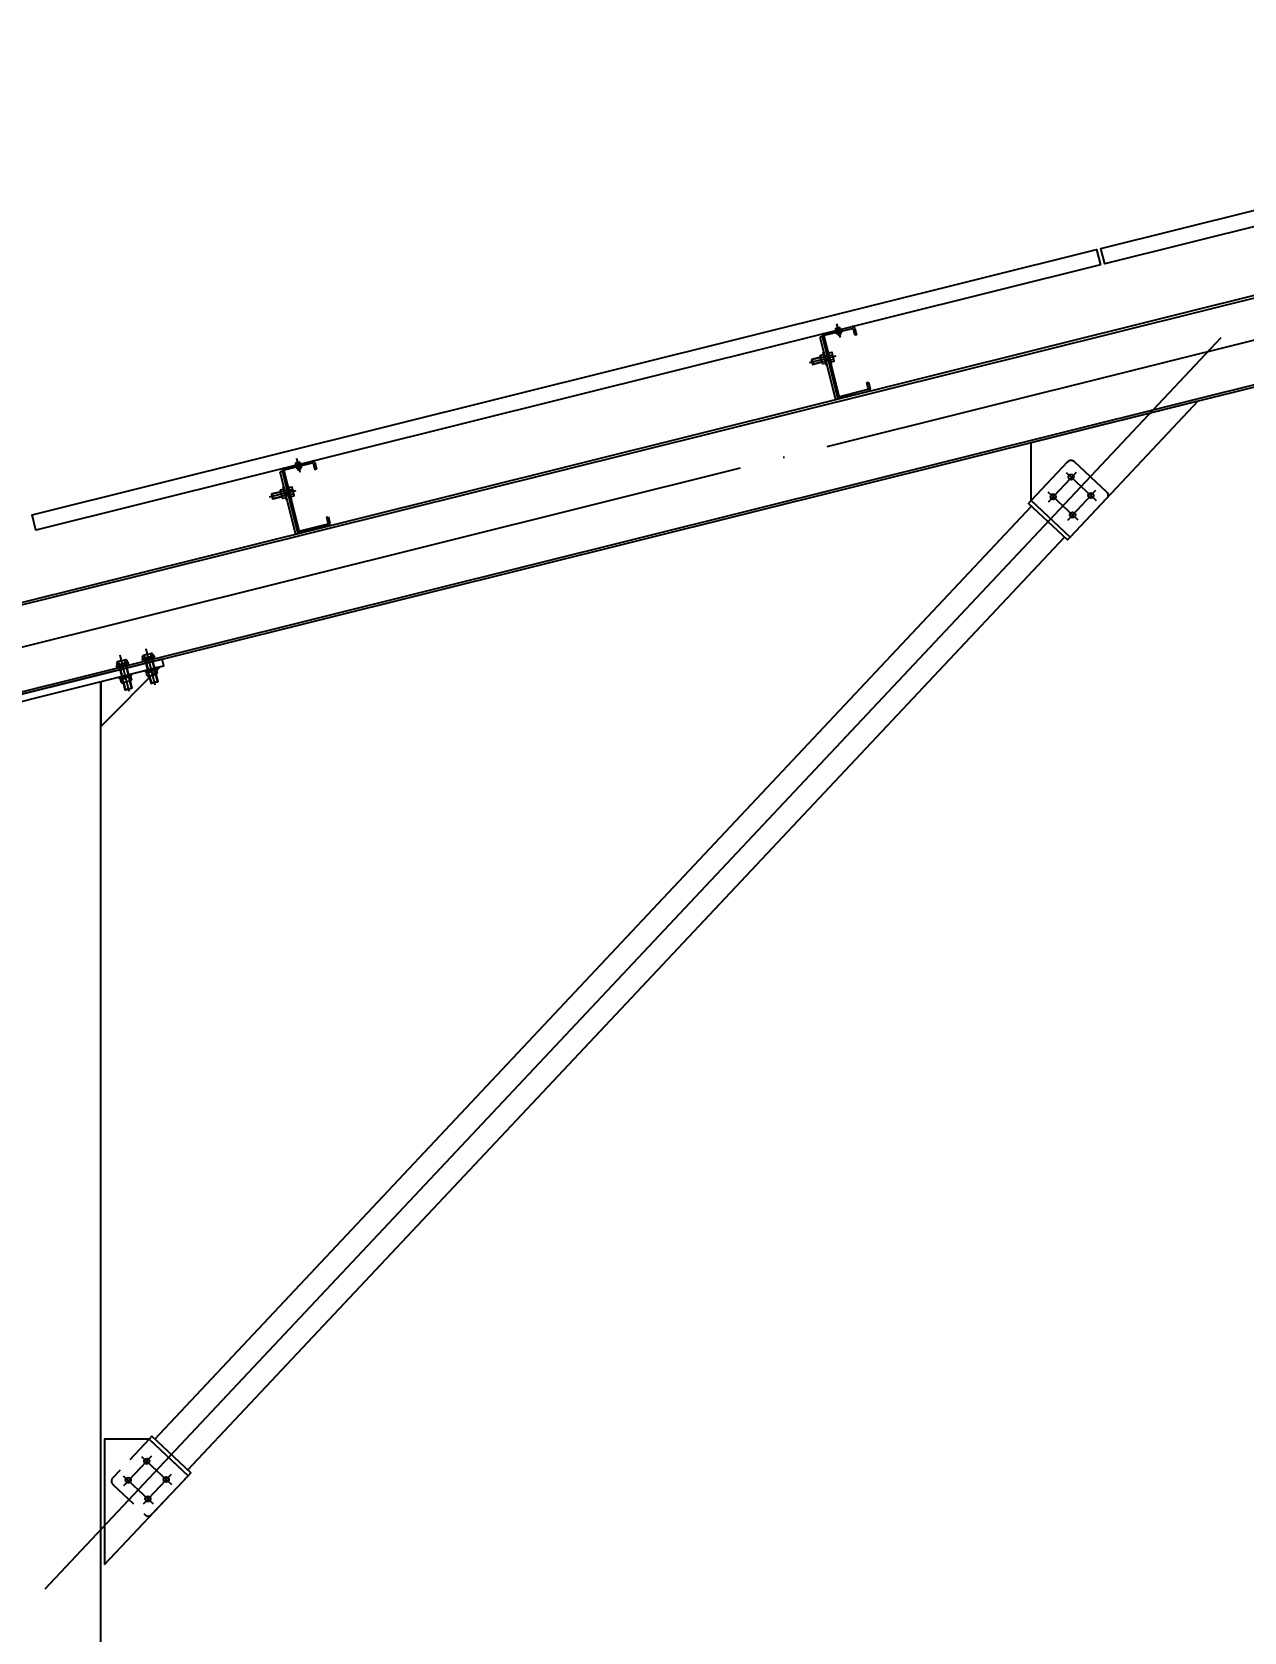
# Model space of a CAD drawing. Header units: millimetres. Extents: x 10297564 to 11610295, y -9287743 to -8409454.
# Drawn here: x 10882629 to 10885351, y -9268151 to -9264556 of the extents above; entities that cross this region are included whole.
import ezdxf

# ---------------------------------------------------------------- set-up
doc = ezdxf.new("R2010")
doc.units = ezdxf.units.MM
doc.header["$LTSCALE"] = 100
for name, pattern in [('CEN', [62, 60, -1, 0, -1]), ('CEN1', [22, 15, -3, 1, -3]), ('HIDDEN2', [4.7625, 3.175, -1.5875])]:
    doc.linetypes.add(name, pattern=pattern)
for name, color, linetype in [('0-TEXT', 7, 'Continuous'), ('BOLT', 210, 'Continuous'), ('CEN', 1, 'CEN1'), ('dim', 7, 'Continuous'), ('H형강', 3, 'Continuous'), ('module', 5, 'Continuous'), ('PLATE', 6, 'Continuous'), ('원형강관', 4, 'Continuous'), ('태양광', 255, 'Continuous')]:
    doc.layers.add(name, color=color, linetype=linetype)
doc.styles.add('돋음', font='Dotum.ttf')
doc.dimstyles.new('NDIM-150', dxfattribs={"dimscale": 75, "dimtxt": 3.5, "dimasz": 1, "dimexe": 2, "dimexo": 1, "dimgap": 1, "dimtad": 1, "dimdec": 0, "dimzin": 0, "dimdsep": 46, "dimtxsty": '돋음', "dimblk": 'dotk', "dimcen": 2, "dimdle": 2, "dimclrd": 4, "dimclre": 4, "dimclrt": 7, "dimadec": 0, "dimazin": 0, "dimtfac": 1, "dimtdec": 0, "dimtix": 1, "dimtmove": 2, "dimatfit": 3, "dimldrblk": 'DIMDOT', "dimfxl": 1, "dimtolj": 1, "dimtzin": 0, "dimlwd": -1, "dimlwe": -1, "dimarcsym": 0})

# ---------------------------------------------------------------- blocks, each defined once
blk = doc.blocks.new('A$C408A3C2D')
at = {"layer": '0-TEXT', "color": 1}
for p, q in [((0.9, 15.4), (0, 8.2)), ((2, 8), (0, 8.2)), ((1.9, 7.4), (0.9, 0)), ((1.9, 7.4), (3.9, 7.2)), ((2.9, 15.4), (2, 8)), ((2.9, 0), (3.9, 7.2))]:
    blk.add_line(p, q, dxfattribs=at)
for points in [[(2.9, 7.3), (2.9, 15.4), (0.9, 15.4)], [(0.9, 8.1), (0.9, 0), (2.9, 0)]]:
    blk.add_lwpolyline(points, dxfattribs=at)
blk = doc.blocks.new('M16-70L-1')
at = {"layer": 'BOLT', "color": 8}
for p, q in [((-50731.9, 395004), (-50729.8, 394998)), ((-50712, 395012.1), (-50730.1, 395005.5)), ((-50707.4, 395006.2), (-50729.8, 394998)), ((-50727.9, 395006.3), (-50725.5, 394999.6)), ((-50725.4, 394997.4), (-50716.8, 394973.9)), ((-50724.4, 394997.7), (-50715.8, 394974.2)), ((-50714.2, 395011.3), (-50711.8, 395004.6)), ((-50711.4, 395002.5), (-50702.8, 394979)), ((-50710.4, 395002.8), (-50701.8, 394979.3)), ((-50709.6, 395012.1), (-50707.4, 395006.2)), ((-50696.5, 394976.2), (-50718.9, 394968)), ((-50716, 394960), (-50718.9, 394968)), ((-50716.1, 394971.9, 0), (-50716.1, 394971.9, 0)), ((-50715.1, 394972.2, 0), (-50715.1, 394972.2, 0)), ((-50711.3, 394960.8), (-50714.5, 394969.6)), ((-50695.5, 394966.5), (-50713.5, 394960)), ((-50712, 394960.5, 0), (-50706.4, 394945.1)), ((-50711, 394960.9, 0), (-50705, 394944.4)), ((-50702.1, 394977, 0), (-50702.1, 394977, 0)), ((-50701.1, 394977.3, 0), (-50701.1, 394977.3, 0)), ((-50697.6, 394965.8), (-50700.8, 394974.6)), ((-50698, 394965.6, 0), (-50692, 394949.2)), ((-50697, 394966, 0), (-50691.3, 394950.5)), ((-50693.6, 394968.1), (-50696.5, 394976.2)), ((-50691.3, 394950.5), (-50706.4, 394945.1)), ((-50706.4, 394945.1), (-50705, 394944.4)), ((-50692, 394949.2), (-50705, 394944.4)), ((-50691.3, 394950.5), (-50692, 394949.2))]:
    blk.add_line(p, q, dxfattribs=at)
for points in [[(-50731.8, 394997.3), (-50731, 394995.3), (-50704.7, 395004.9), (-50705.5, 395006.9)], [(-50722.5, 394971.8), (-50721.8, 394969.8), (-50695.4, 394979.4), (-50696.2, 394981.4)]]:
    blk.add_lwpolyline(points, close=True, dxfattribs=at)
for centre, radius, start, end in [((-50728.8, 395002.2), 3.57, 71.1418, 150.2499), ((-50709.2, 394976.3), 34.6, 97.717, 122.2531), ((-50710.8, 395008.7), 3.57, 69.7253, 148.8334), ((-50714.7, 394963.3), 3.57, 249.7253, 328.8334), ((-50716.3, 394995.8), 34.6, 277.717, 302.2531), ((-50696.7, 394969.9), 3.57, 251.1418, 330.2499)]:
    blk.add_arc(centre, radius, start, end, dxfattribs=at)
at = {"layer": 'CEN'}
blk.add_line((-50725.7, 395021.7), (-50697, 394942.8, 0), dxfattribs=at)
at = {"layer": 'BOLT', "color": 8, "xscale": 1.333333333333333, "yscale": 1.333333333333333, "zscale": 1.333333333333333, "rotation": 289.9875833299714}
blk.add_blockref('A$C408A3C2D', (-50718.8, 394972.2), dxfattribs=at)
blk = doc.blocks.new('M12-50L-1')
at = {"layer": 'CEN', "color": 1, "extrusion": (3.14065e-05, -8.8997e-05, 1)}
blk.add_line((10603646.8, -9122705.5, 0), (10603588.9, -9122726.6, 0), dxfattribs=at)
at = {"layer": '태양광', "extrusion": (3.14065e-05, -8.8997e-05, 1)}
for p, q in [((10603613.6, -9122712, 0), (10603593.2, -9122719.4, 0)), ((10603593.2, -9122719.4, 0), (10603593.6, -9122718.5, 0)), ((10603593.2, -9122719.4, 0), (10603596.8, -9122729.4, 0)), ((10603613.4, -9122711.3, 0), (10603593.6, -9122718.5, 0)), ((10603593.6, -9122718.5, 0), (10603597.7, -9122729.8, 0)), ((10603617.2, -9122721.9, 0), (10603596.8, -9122729.4, 0)), ((10603596.8, -9122729.4, 0), (10603597.7, -9122729.8, 0)), ((10603617.5, -9122722.6, 0), (10603597.7, -9122729.8, 0)), ((10603630.5, -9122705.1, 0), (10603621.8, -9122708.2, 0)), ((10603626.3, -9122707.4, 0), (10603622.1, -9122708.9, 0)), ((10603629.9, -9122717.3, 0), (10603625.7, -9122718.9, 0)), ((10603634.6, -9122716.4, 0), (10603625.9, -9122719.5, 0)), ((10603626.7, -9122706.5, 0), (10603626.3, -9122707.4, 0)), ((10603626.3, -9122707.4, 0), (10603629.9, -9122717.3, 0)), ((10603629.9, -9122717.3, 0), (10603630.8, -9122717.7, 0))]:
    blk.add_line(p, q, dxfattribs=at)
at = {"layer": '태양광', "extrusion": (3.14065e-05, -8.8997e-05, 1), "elevation": 1132.1}
for points in [[(10603618.8, -9122699.7), (10603629, -9122727.9), (10603628.1, -9122728.3), (10603617.8, -9122700.1)], [(10603627.4, -9122696.6), (10603637.7, -9122724.8), (10603638.6, -9122724.4), (10603628.3, -9122696.2)]]:
    blk.add_lwpolyline(points, close=True, dxfattribs=at)
for points in [[(10603637.7, -9122698.7, 0.414214), (10603637.1, -9122698.4), (10603630.5, -9122700.8, 0.414214), (10603630.2, -9122701.4)], [(10603636.7, -9122719.3, 0.414214), (10603637.4, -9122719.6), (10603643.9, -9122717.2, 0.414214), (10603644.2, -9122716.5), (10603637.7, -9122698.7)], [(10603612.2, -9122708, -0.414214), (10603612.5, -9122707.3), (10603619.1, -9122704.9, -0.414214), (10603619.7, -9122705.2)], [(10603626.2, -9122723.1, -0.414214), (10603625.9, -9122723.7), (10603619.3, -9122726.1, -0.414214), (10603618.7, -9122725.8), (10603612.2, -9122708)], [(10603621.1, -9122709, -0.414214), (10603620.8, -9122709.6), (10603614.2, -9122712, -0.414214), (10603613.5, -9122711.7)], [(10603613.9, -9122712.7, -0.414214), (10603614.2, -9122712)], [(10603624.5, -9122718.4, -0.414214), (10603624.2, -9122719), (10603617.6, -9122721.4, -0.414214), (10603617, -9122721.1)], [(10603617.3, -9122722.1, -0.414214), (10603617.6, -9122721.4)], [(10603620.8, -9122709.6, -0.414214), (10603621.4, -9122709.9)], [(10603624.2, -9122719, -0.414214), (10603624.8, -9122719.3)], [(10603631.6, -9122705.2, 0.414214), (10603632.2, -9122705.5), (10603638.8, -9122703.1, 0.414214), (10603639.1, -9122702.4)], [(10603632.2, -9122705.5, 0.414214), (10603631.9, -9122706.1)], [(10603635, -9122714.6, 0.414214), (10603635.6, -9122714.9), (10603642.2, -9122712.5, 0.414214), (10603642.5, -9122711.8)], [(10603635.6, -9122714.9, 0.414214), (10603635.3, -9122715.5)], [(10603639.4, -9122703.4, 0.414214), (10603638.8, -9122703.1)], [(10603642.9, -9122712.8, 0.414214), (10603642.2, -9122712.5)]]:
    blk.add_lwpolyline(points, format="xyb", dxfattribs=at)
blk = doc.blocks.new('C-150X50X20X3.2T')
at = {"layer": '태양광', "color": 6, "extrusion": (3.24347e-05, -8.86228e-05, 1)}
for p, q in [((11610697.1, -9049722.2, -12.4), (11610758.1, -9049700, 0)), ((11610698.5, -9049725.9, -12.4), (11610759.6, -9049703.7, -12.4)), ((11610760.8, -9049704.3, 0), (11610766, -9049718.4, 0)), ((11610764.6, -9049702.9, 0), (11610769.7, -9049717, 0)), ((11610769.7, -9049717, 0), (11610766, -9049718.4, 0)), ((11610742, -9049860.1, -12.4), (11610694.1, -9049728.6, 0)), ((11610745.8, -9049858.8, -12.4), (11610697.9, -9049727.2, 0)), ((11610808.1, -9049837.1, -24.9), (11610747, -9049859.4, -24.9)), ((11610809.5, -9049840.9, -24.9), (11610748.4, -9049863.1, -24.9))]:
    blk.add_line(p, q, dxfattribs=at)
at = {"layer": '태양광', "color": 6}
for p, q in [((11610803.6, -9049821.8, -12.4), (11610807.3, -9049820.4, -12.4)), ((11610803.6, -9049821.8, -12.4), (11610808.7, -9049835.9, -12.4)), ((11610807.3, -9049820.4, -12.4), (11610812.5, -9049834.5, -12.4))]:
    blk.add_line(p, q, dxfattribs=at)
at = {"layer": '태양광', "color": 6, "extrusion": (3.24347e-05, -8.86228e-05, 1)}
for centre, radius, start, end in [((11610759.9, -9049704.6, 1166.2), 5, 20, 110), ((11610759.9, -9049704.6, 1166.2), 1, 20, 110), ((11610698.8, -9049726.8, 1166.2), 5, 110, 200), ((11610698.8, -9049726.8, 1166.2), 1, 110, 200), ((11610746.7, -9049858.4, 1153.7), 5, 200, 290), ((11610746.7, -9049858.4, 1153.7), 1, 200, 290), ((11610807.8, -9049836.1, 1153.7), 1, 290, 20), ((11610807.8, -9049836.1, 1153.7), 5, 290, 20)]:
    blk.add_arc(centre, radius, start, end, dxfattribs=at)
blk = doc.blocks.new('dotk')
blk.add_line((-3, 0), (3, 0))
at = {"const_width": 0.75}
blk.add_lwpolyline([(-0.375, 0, 1), (0.375, 0, 1)], format="xyb", close=True, dxfattribs=at)
blk = doc.blocks.new('*D1111')
at = {"layer": 'defpoints', "color": 0, "linetype": 'ByBlock', "ltscale": 1.8, "transparency": 16777216}
for p in [(10887420.7, -9264446.3), (10885029.9, -9265042.4), (10889607.5, -9267464.5), (10877828.3, -9269199), (10887420.7, -9269199)]:
    blk.add_point(p, dxfattribs=at)
at = {"layer": 'dim', "color": 4, "ltscale": 1.8, "transparency": 16777216}
for p, q in [((10887493.5, -9264428.2), (10889190.4, -9264005.1)), ((10887495.7, -9269199), (10889828.2, -9269199))]:
    blk.add_line(p, q, dxfattribs=at)
blk.add_arc((10868358.6, -9269199), 21319.6, 0.2017, 13.79844, dxfattribs=at)
at = {"layer": 'dim', "color": 4, "linetype": 'ByBlock', "ltscale": 1.8, "transparency": 16777216, "xscale": 75, "yscale": 75, "zscale": 75}
for p, rotation in [((10889044.9, -9264041.3), 103.8992199290376), ((10889678.2, -9269199), 270.1009154271204)]:
    blk.add_blockref('dotk', p, dxfattribs=dict(at, rotation=rotation))
at = {"layer": 'dim', "color": 7, "linetype": 'ByBlock', "ltscale": 1.8, "transparency": 16777216, "insert": (10889724, -9266575.7), "char_height": 262.5, "attachment_point": 5, "rotation": 277.0001, "style": '돋음'}
blk.add_mtext('\\A1;14°', dxfattribs=at)
blk = doc.blocks.new('DIMDOT')
blk.add_line((-1.5, 0), (1.5, 0))
blk.add_circle((0, 0), 0.75)

msp = doc.modelspace()

# ---------------------------------------------------------------- linework, layer by layer
at = {"layer": 'CEN', "linetype": 'CEN'}
for p, q in [((10878398.7, -9266986.9, 19.5), (10886997.1, -9264843.1, 19.5)), ((10882658.6, -9268054), (10885299.9, -9265242))]:
    msp.add_line(p, q, dxfattribs=at)
at = {"layer": 'CEN', "color": 1}
for p, q in [((10884436.1, -9265211.2, 0), (10884443.9, -9265242.4, 0)), ((10884436.1, -9265211.2, 0), (10884443.9, -9265242.4, 0)), ((10883223.2, -9265513.6, 0), (10883231, -9265544.8, 0))]:
    msp.add_line(p, q, dxfattribs=at)
at = {"layer": 'CEN'}
for p, q in [((10884911.7, -9265611.6, -13.8), (10884974.6, -9265544.5, -13.8)), ((10884952, -9265545.2, -13.8), (10885019.1, -9265608.2, -13.8)), ((10884910.9, -9265588.9, -13.8), (10884978, -9265651.9, -13.8)), ((10884955.4, -9265652.6, -13.8), (10885018.4, -9265585.6, -13.8)), ((10882897.8, -9267755.6), (10882834.8, -9267822.6)), ((10882875.2, -9267756.3), (10882942.2, -9267819.3)), ((10882941.5, -9267796.7), (10882878.5, -9267863.7)), ((10882834.1, -9267800), (10882901.1, -9267863))]:
    msp.add_line(p, q, dxfattribs=at)
at = {"layer": 'H형강'}
for p, q in [((10878375.1, -9266892.3, 19.5), (10886973.5, -9264748.5, 19.5)), ((10878376.5, -9266897.6, 19.5), (10886974.8, -9264753.8, 19.5)), ((10878422.2, -9267081, 19.5), (10887020.6, -9264937.2, 19.5)), ((10878423.5, -9267086.3, 19.5), (10887021.9, -9264942.5, 19.5))]:
    msp.add_line(p, q, dxfattribs=at)
at = {"layer": 'module', "color": 170}
for points in [[(10887429.2, -9264480.3), (10885038.3, -9265076.4), (10885029.9, -9265042.4), (10887420.7, -9264446.3)], [(10885028.6, -9265078.8), (10882637.8, -9265674.9), (10882629.4, -9265640.9), (10885020.2, -9265044.8)]]:
    msp.add_lwpolyline(points, close=True, dxfattribs=at)
at = {"layer": 'PLATE', "elevation": -13.8}
for points in [[(10884960.8, -9265690.7), (10884873.4, -9265608.5), (10884873.4, -9265478.1), (10885248.3, -9265384.6), (10884960.8, -9265690.7)], [(10884960.8, -9265690.7), (10884954.7, -9265697.2), (10884867.2, -9265615.1), (10884873.4, -9265608.5), (10884960.8, -9265690.7)]]:
    msp.add_lwpolyline(points, dxfattribs=at)
msp.add_lwpolyline([(10884873.4, -9265608.5), (10884955.5, -9265521, -0.414214), (10884969.6, -9265520.6), (10885042.5, -9265589.1, -0.414214), (10885043, -9265603.2), (10884960.8, -9265690.7)], format="xyb", close=True, dxfattribs=at)
msp.add_lwpolyline([(10882319.6, -9266114.8), (10882323.5, -9266130.3), (10882925.6, -9265980.2), (10882921.7, -9265964.7)], close=True, dxfattribs=at)
at = {"layer": 'PLATE'}
for points in [[(10882783.8, -9266015.6), (10882783.8, -9266115.9), (10882917, -9265982.3), (10882783.8, -9266015.6)], [(10882792.3, -9267999.3), (10882979.8, -9267799.7), (10882892.3, -9267717.5), (10882792.3, -9267717.5), (10882792.3, -9267999.3)], [(10882979.8, -9267799.7), (10882986, -9267793.1), (10882898.5, -9267711), (10882892.3, -9267717.5), (10882979.8, -9267799.7)]]:
    msp.add_lwpolyline(points, dxfattribs=at)
at = {"layer": 'PLATE', "linetype": 'HIDDEN2', "ltscale": 0.2}
msp.add_lwpolyline([(10882892.3, -9267717.5), (10882810.2, -9267805, 0.414214), (10882810.6, -9267819.1), (10882883.5, -9267887.6, 0.414214), (10882897.7, -9267887.2), (10882979.8, -9267799.7)], format="xyb", close=True, dxfattribs=at)
at = {"layer": 'PLATE'}
for centre in [(10884962.6, -9265555.9, -13.8), (10884922.6, -9265599.9, -13.8), (10885007.4, -9265597.2, -13.8), (10884966.3, -9265641, -13.8), (10882886.8, -9267767.2), (10882845.4, -9267809.9), (10882930.6, -9267808.3), (10882889.5, -9267852)]:
    msp.add_circle(centre, 6, dxfattribs=at)
at = {"layer": '원형강관'}
for p, q in [((10882905.2, -9267717.3), (10884873.9, -9265621.4)), ((10882979.3, -9267786.8), (10884948, -9265690.9)), ((10882783.8, -9269498.8), (10882783.8, -9266015.6))]:
    msp.add_line(p, q, dxfattribs=at)
at = {"layer": '태양광'}
for p, q in [((10884436.8, -9265226.3, 0), (10884437.5, -9265229.5, 0)), ((10884437.2, -9265228.3, 0), (10884437.7, -9265228.5, 0)), ((10884437.7, -9265228.5, 0), (10884442.8, -9265227.3, 0)), ((10884437.7, -9265228.5, 0), (10884437.9, -9265229.4, 0)), ((10884438.6, -9265233.8, 0), (10884439.4, -9265236.8, 0)), ((10884439, -9265233.7, 0), (10884439.8, -9265237, 0)), ((10884439.4, -9265236.8, 0), (10884445.2, -9265235.3, 0)), ((10884439.8, -9265237, 0), (10884439.4, -9265236.8, 0)), ((10884439.8, -9265237, 0), (10884444.9, -9265235.8, 0)), ((10884442.6, -9265224.9, 0), (10884443.4, -9265228, 0)), ((10884442.8, -9265227.3, 0), (10884443.1, -9265226.8, 0)), ((10884442.8, -9265227.3, 0), (10884443, -9265228.1, 0)), ((10884444.1, -9265232.4, 0), (10884444.9, -9265235.8, 0)), ((10884444.5, -9265232.4, 0), (10884445.2, -9265235.3, 0)), ((10884444.9, -9265235.8, 0), (10884445.2, -9265235.3, 0)), ((10883223.9, -9265528.7, 0), (10883224.7, -9265531.9, 0)), ((10883224.4, -9265530.7, 0), (10883224.8, -9265530.9, 0)), ((10883224.8, -9265530.9, 0), (10883229.9, -9265529.7, 0)), ((10883224.8, -9265530.9, 0), (10883225, -9265531.8, 0)), ((10883229.7, -9265527.3, 0), (10883230.5, -9265530.4, 0)), ((10883229.9, -9265529.7, 0), (10883230.2, -9265529.2, 0)), ((10883229.9, -9265529.7, 0), (10883230.2, -9265530.5, 0)), ((10883225.8, -9265536.2, 0), (10883226.5, -9265539.2, 0)), ((10883226.1, -9265536.1, 0), (10883226.9, -9265539.4, 0)), ((10883226.5, -9265539.2, 0), (10883232.3, -9265537.7, 0)), ((10883226.9, -9265539.4, 0), (10883226.5, -9265539.2, 0)), ((10883226.9, -9265539.4, 0), (10883232.1, -9265538.2, 0)), ((10883231.2, -9265534.8, 0), (10883232.1, -9265538.2, 0)), ((10883231.6, -9265534.8, 0), (10883232.3, -9265537.7, 0)), ((10883232.1, -9265538.2, 0), (10883232.3, -9265537.7, 0))]:
    msp.add_line(p, q, dxfattribs=at)
at = {"layer": '태양광', "color": 3, "elevation": -4.8}
for points in [[(10884398.8, -9265241.4), (10884433.8, -9265381.7), (10884439.6, -9265380.2), (10884404.6, -9265240), (10884398.8, -9265241.4)], [(10883185.9, -9265543.8), (10883220.9, -9265684.1), (10883226.7, -9265682.6), (10883191.7, -9265542.4), (10883185.9, -9265543.8)]]:
    msp.add_lwpolyline(points, dxfattribs=at)
at = {"layer": '태양광', "elevation": 0}
for points in [[(10884432.4, -9265227.4), (10884447, -9265223.8), (10884446.8, -9265223.3), (10884432.3, -9265227), (10884432.4, -9265227.4)], [(10884433.2, -9265230.5), (10884447.7, -9265226.9), (10884447.8, -9265227.4), (10884433.3, -9265231), (10884433.2, -9265230.5)], [(10884443.2, -9265220.1), (10884434, -9265222.4), (10884434, -9265222.4), (10884433.9, -9265222.4), (10884433.9, -9265222.4), (10884433.9, -9265222.5), (10884433.9, -9265222.5), (10884433.8, -9265222.5), (10884433.8, -9265222.5), (10884433.8, -9265222.6), (10884433.8, -9265222.6), (10884433.8, -9265222.6), (10884433.8, -9265222.6), (10884433.8, -9265222.7), (10884433.8, -9265222.7), (10884434.6, -9265226.1), (10884434.7, -9265226.1), (10884434.7, -9265226.2), (10884434.7, -9265226.2), (10884434.7, -9265226.2), (10884434.7, -9265226.2), (10884434.8, -9265226.3), (10884434.8, -9265226.3), (10884434.8, -9265226.3), (10884434.8, -9265226.3), (10884434.9, -9265226.3), (10884434.9, -9265226.3), (10884434.9, -9265226.3)], [(10884446.1, -9265231.9), (10884436.9, -9265234.2), (10884436.9, -9265234.2), (10884436.9, -9265234.2), (10884436.8, -9265234.2), (10884436.8, -9265234.2), (10884436.8, -9265234.2), (10884436.8, -9265234.2), (10884436.7, -9265234.2), (10884436.7, -9265234.2), (10884436.7, -9265234.2), (10884436.7, -9265234.1), (10884436.6, -9265234.1), (10884436.6, -9265234.1), (10884436.6, -9265234.1), (10884435.8, -9265230.7), (10884435.8, -9265230.6), (10884435.8, -9265230.6), (10884435.8, -9265230.6), (10884435.8, -9265230.5), (10884435.8, -9265230.5), (10884435.8, -9265230.5), (10884435.8, -9265230.4), (10884435.8, -9265230.4), (10884435.9, -9265230.4), (10884435.9, -9265230.4), (10884435.9, -9265230.4), (10884436, -9265230.4)], [(10884436.9, -9265225.8), (10884436.9, -9265225.8), (10884436.9, -9265225.8), (10884437, -9265225.8), (10884437, -9265225.7), (10884437, -9265225.7), (10884437, -9265225.7), (10884437, -9265225.7), (10884437.1, -9265225.6), (10884437.1, -9265225.6), (10884437.1, -9265225.6), (10884437.1, -9265225.6), (10884437.1, -9265225.5), (10884437.1, -9265225.5), (10884436.2, -9265222.1), (10884436.2, -9265222.1), (10884436.2, -9265222), (10884436.2, -9265222), (10884436.2, -9265222), (10884436.1, -9265222), (10884436.1, -9265222), (10884436.1, -9265221.9), (10884436.1, -9265221.9), (10884436, -9265221.9), (10884436, -9265221.9), (10884436, -9265221.9), (10884435.9, -9265221.9), (10884435.9, -9265221.9)], [(10884436.4, -9265221.8), (10884436.4, -9265221.8), (10884436.3, -9265221.8), (10884436.3, -9265221.8), (10884436.3, -9265221.9), (10884436.3, -9265221.9), (10884436.3, -9265221.9), (10884436.2, -9265221.9), (10884436.2, -9265222), (10884436.2, -9265222), (10884436.2, -9265222), (10884436.2, -9265222), (10884436.2, -9265222.1), (10884436.2, -9265222.1)], [(10884437.1, -9265225.5), (10884437.1, -9265225.5), (10884437.1, -9265225.6), (10884437.1, -9265225.6), (10884437.1, -9265225.6), (10884437.1, -9265225.6), (10884437.2, -9265225.6), (10884437.2, -9265225.7), (10884437.2, -9265225.7), (10884437.3, -9265225.7), (10884437.3, -9265225.7), (10884437.3, -9265225.7), (10884437.3, -9265225.7), (10884437.4, -9265225.7)], [(10884437.9, -9265229.9), (10884437.9, -9265229.9), (10884438, -9265229.9), (10884438, -9265229.9), (10884438, -9265229.9), (10884438.1, -9265229.9), (10884438.1, -9265229.9), (10884438.1, -9265229.9), (10884438.1, -9265229.9), (10884438.2, -9265230), (10884438.2, -9265230), (10884438.2, -9265230), (10884438.2, -9265230), (10884438.2, -9265230.1), (10884439.1, -9265233.5), (10884439.1, -9265233.5), (10884439.1, -9265233.5), (10884439.1, -9265233.5), (10884439.1, -9265233.6), (10884439, -9265233.6), (10884439, -9265233.6), (10884439, -9265233.7), (10884439, -9265233.7), (10884439, -9265233.7), (10884439, -9265233.7), (10884438.9, -9265233.7), (10884438.9, -9265233.7), (10884438.9, -9265233.8)], [(10884438.2, -9265230.1), (10884438.2, -9265230), (10884438.2, -9265230), (10884438.2, -9265230), (10884438.2, -9265229.9), (10884438.2, -9265229.9), (10884438.2, -9265229.9), (10884438.2, -9265229.9), (10884438.3, -9265229.8), (10884438.3, -9265229.8), (10884438.3, -9265229.8), (10884438.3, -9265229.8), (10884438.4, -9265229.8), (10884438.4, -9265229.8)], [(10884439.4, -9265233.6), (10884439.3, -9265233.6), (10884439.3, -9265233.6), (10884439.3, -9265233.6), (10884439.2, -9265233.6), (10884439.2, -9265233.6), (10884439.2, -9265233.6), (10884439.2, -9265233.6), (10884439.1, -9265233.6), (10884439.1, -9265233.6), (10884439.1, -9265233.5), (10884439.1, -9265233.5), (10884439.1, -9265233.5), (10884439.1, -9265233.5)], [(10884441.7, -9265224.6), (10884441.8, -9265224.6), (10884441.8, -9265224.6), (10884441.8, -9265224.6), (10884441.8, -9265224.5), (10884441.9, -9265224.5), (10884441.9, -9265224.5), (10884441.9, -9265224.5), (10884441.9, -9265224.4), (10884441.9, -9265224.4), (10884441.9, -9265224.4), (10884441.9, -9265224.3), (10884441.9, -9265224.3), (10884441.9, -9265224.3), (10884441.1, -9265220.9), (10884441.1, -9265220.9), (10884441.1, -9265220.8), (10884441, -9265220.8), (10884441, -9265220.8), (10884441, -9265220.8), (10884441, -9265220.7), (10884440.9, -9265220.7), (10884440.9, -9265220.7), (10884440.9, -9265220.7), (10884440.9, -9265220.7), (10884440.8, -9265220.7), (10884440.8, -9265220.7), (10884440.8, -9265220.7)], [(10884441.3, -9265220.6), (10884441.2, -9265220.6), (10884441.2, -9265220.6), (10884441.2, -9265220.6), (10884441.2, -9265220.6), (10884441.1, -9265220.7), (10884441.1, -9265220.7), (10884441.1, -9265220.7), (10884441.1, -9265220.7), (10884441.1, -9265220.8), (10884441.1, -9265220.8), (10884441.1, -9265220.8), (10884441.1, -9265220.9), (10884441.1, -9265220.9)], [(10884441.9, -9265224.3), (10884441.9, -9265224.3), (10884441.9, -9265224.3), (10884442, -9265224.4), (10884442, -9265224.4), (10884442, -9265224.4), (10884442, -9265224.4), (10884442, -9265224.4), (10884442.1, -9265224.5), (10884442.1, -9265224.5), (10884442.1, -9265224.5), (10884442.2, -9265224.5), (10884442.2, -9265224.5), (10884442.2, -9265224.5)], [(10884442.8, -9265228.7), (10884442.8, -9265228.7), (10884442.8, -9265228.7), (10884442.8, -9265228.7), (10884442.9, -9265228.7), (10884442.9, -9265228.7), (10884442.9, -9265228.7), (10884443, -9265228.7), (10884443, -9265228.7), (10884443, -9265228.7), (10884443, -9265228.8), (10884443, -9265228.8), (10884443, -9265228.8), (10884443.1, -9265228.8), (10884443.9, -9265232.2), (10884443.9, -9265232.3), (10884443.9, -9265232.3), (10884443.9, -9265232.3), (10884443.9, -9265232.4), (10884443.9, -9265232.4), (10884443.9, -9265232.4), (10884443.9, -9265232.4), (10884443.8, -9265232.5), (10884443.8, -9265232.5), (10884443.8, -9265232.5), (10884443.8, -9265232.5), (10884443.8, -9265232.5), (10884443.7, -9265232.5)], [(10884443.1, -9265228.8), (10884443.1, -9265228.8), (10884443.1, -9265228.8), (10884443.1, -9265228.8), (10884443.1, -9265228.7), (10884443.1, -9265228.7), (10884443.1, -9265228.7), (10884443.1, -9265228.6), (10884443.1, -9265228.6), (10884443.1, -9265228.6), (10884443.2, -9265228.6), (10884443.2, -9265228.6), (10884443.2, -9265228.6), (10884443.2, -9265228.5)], [(10884444.2, -9265224), (10884444.2, -9265224), (10884444.2, -9265224), (10884444.2, -9265223.9), (10884444.3, -9265223.9), (10884444.3, -9265223.9), (10884444.3, -9265223.9), (10884444.3, -9265223.9), (10884444.3, -9265223.8), (10884444.3, -9265223.8), (10884444.4, -9265223.8), (10884444.4, -9265223.7), (10884444.4, -9265223.7), (10884444.3, -9265223.7), (10884443.5, -9265220.3), (10884443.5, -9265220.3), (10884443.5, -9265220.2), (10884443.5, -9265220.2), (10884443.4, -9265220.2), (10884443.4, -9265220.2), (10884443.4, -9265220.1), (10884443.4, -9265220.1), (10884443.3, -9265220.1), (10884443.3, -9265220.1), (10884443.3, -9265220.1), (10884443.3, -9265220.1), (10884443.2, -9265220.1), (10884443.2, -9265220.1)], [(10884444.2, -9265232.4), (10884444.2, -9265232.4), (10884444.1, -9265232.4), (10884444.1, -9265232.4), (10884444.1, -9265232.4), (10884444.1, -9265232.4), (10884444, -9265232.4), (10884444, -9265232.4), (10884444, -9265232.4), (10884444, -9265232.4), (10884443.9, -9265232.3), (10884443.9, -9265232.3), (10884443.9, -9265232.3), (10884443.9, -9265232.2)], [(10884445.2, -9265228.1), (10884445.2, -9265228.1), (10884445.2, -9265228.1), (10884445.3, -9265228.1), (10884445.3, -9265228.1), (10884445.3, -9265228.1), (10884445.4, -9265228.1), (10884445.4, -9265228.1), (10884445.4, -9265228.1), (10884445.4, -9265228.1), (10884445.4, -9265228.2), (10884445.5, -9265228.2), (10884445.5, -9265228.2), (10884445.5, -9265228.2), (10884446.3, -9265231.6), (10884446.3, -9265231.7), (10884446.3, -9265231.7), (10884446.3, -9265231.7), (10884446.3, -9265231.8), (10884446.3, -9265231.8), (10884446.3, -9265231.8), (10884446.3, -9265231.8), (10884446.3, -9265231.9), (10884446.3, -9265231.9), (10884446.2, -9265231.9), (10884446.2, -9265231.9), (10884446.2, -9265231.9), (10884446.1, -9265231.9)], [(10883219.5, -9265529.8), (10883234.1, -9265526.2), (10883234, -9265525.7), (10883219.4, -9265529.4), (10883219.5, -9265529.8)], [(10883220.3, -9265532.9), (10883234.9, -9265529.3), (10883235, -9265529.8), (10883220.4, -9265533.4), (10883220.3, -9265532.9)], [(10883230.3, -9265522.5), (10883221.1, -9265524.8), (10883221.1, -9265524.8), (10883221.1, -9265524.8), (10883221, -9265524.8), (10883221, -9265524.9), (10883221, -9265524.9), (10883221, -9265524.9), (10883220.9, -9265524.9), (10883220.9, -9265525), (10883220.9, -9265525), (10883220.9, -9265525), (10883220.9, -9265525), (10883220.9, -9265525.1), (10883220.9, -9265525.1), (10883221.8, -9265528.5), (10883221.8, -9265528.5), (10883221.8, -9265528.6), (10883221.8, -9265528.6), (10883221.8, -9265528.6), (10883221.9, -9265528.6), (10883221.9, -9265528.7), (10883221.9, -9265528.7), (10883221.9, -9265528.7), (10883222, -9265528.7), (10883222, -9265528.7), (10883222, -9265528.7), (10883222.1, -9265528.7)], [(10883233.3, -9265534.3), (10883224.1, -9265536.6), (10883224, -9265536.6), (10883224, -9265536.7), (10883224, -9265536.6), (10883223.9, -9265536.6), (10883223.9, -9265536.6), (10883223.9, -9265536.6), (10883223.9, -9265536.6), (10883223.8, -9265536.6), (10883223.8, -9265536.6), (10883223.8, -9265536.5), (10883223.8, -9265536.5), (10883223.8, -9265536.5), (10883223.8, -9265536.5), (10883222.9, -9265533.1), (10883222.9, -9265533), (10883222.9, -9265533), (10883222.9, -9265533), (10883222.9, -9265532.9), (10883222.9, -9265532.9), (10883222.9, -9265532.9), (10883223, -9265532.8), (10883223, -9265532.8), (10883223, -9265532.8), (10883223, -9265532.8), (10883223.1, -9265532.8), (10883223.1, -9265532.8)], [(10883224, -9265528.2), (10883224, -9265528.2), (10883224.1, -9265528.2), (10883224.1, -9265528.2), (10883224.1, -9265528.1), (10883224.1, -9265528.1), (10883224.2, -9265528.1), (10883224.2, -9265528.1), (10883224.2, -9265528), (10883224.2, -9265528), (10883224.2, -9265528), (10883224.2, -9265528), (10883224.2, -9265527.9), (10883224.2, -9265527.9), (10883223.4, -9265524.5), (10883223.3, -9265524.5), (10883223.3, -9265524.4), (10883223.3, -9265524.4), (10883223.3, -9265524.4), (10883223.3, -9265524.4), (10883223.3, -9265524.4), (10883223.2, -9265524.3), (10883223.2, -9265524.3), (10883223.2, -9265524.3), (10883223.1, -9265524.3), (10883223.1, -9265524.3), (10883223.1, -9265524.3), (10883223, -9265524.3)], [(10883223.5, -9265524.2), (10883223.5, -9265524.2), (10883223.5, -9265524.2), (10883223.5, -9265524.2), (10883223.4, -9265524.3), (10883223.4, -9265524.3), (10883223.4, -9265524.3), (10883223.4, -9265524.3), (10883223.4, -9265524.4), (10883223.4, -9265524.4), (10883223.3, -9265524.4), (10883223.3, -9265524.4), (10883223.3, -9265524.5), (10883223.4, -9265524.5)], [(10883224.2, -9265527.9), (10883224.2, -9265527.9), (10883224.2, -9265528), (10883224.2, -9265528), (10883224.3, -9265528), (10883224.3, -9265528), (10883224.3, -9265528), (10883224.3, -9265528.1), (10883224.4, -9265528.1), (10883224.4, -9265528.1), (10883224.4, -9265528.1), (10883224.4, -9265528.1), (10883224.5, -9265528.1), (10883224.5, -9265528.1)], [(10883225, -9265532.3), (10883225.1, -9265532.3), (10883225.1, -9265532.3), (10883225.1, -9265532.3), (10883225.2, -9265532.3), (10883225.2, -9265532.3), (10883225.2, -9265532.3), (10883225.2, -9265532.3), (10883225.3, -9265532.3), (10883225.3, -9265532.4), (10883225.3, -9265532.4), (10883225.3, -9265532.4), (10883225.3, -9265532.4), (10883225.3, -9265532.5), (10883226.2, -9265535.9), (10883226.2, -9265535.9), (10883226.2, -9265535.9), (10883226.2, -9265535.9), (10883226.2, -9265536), (10883226.2, -9265536), (10883226.2, -9265536), (10883226.1, -9265536.1), (10883226.1, -9265536.1), (10883226.1, -9265536.1), (10883226.1, -9265536.1), (10883226.1, -9265536.1), (10883226, -9265536.2), (10883226, -9265536.2)], [(10883225.3, -9265532.5), (10883225.3, -9265532.4), (10883225.3, -9265532.4), (10883225.3, -9265532.4), (10883225.3, -9265532.3), (10883225.3, -9265532.3), (10883225.4, -9265532.3), (10883225.4, -9265532.3), (10883225.4, -9265532.2), (10883225.4, -9265532.2), (10883225.4, -9265532.2), (10883225.5, -9265532.2), (10883225.5, -9265532.2), (10883225.5, -9265532.2)], [(10883228.9, -9265527), (10883228.9, -9265527), (10883228.9, -9265527), (10883229, -9265527), (10883229, -9265526.9), (10883229, -9265526.9), (10883229, -9265526.9), (10883229, -9265526.9), (10883229, -9265526.8), (10883229.1, -9265526.8), (10883229.1, -9265526.8), (10883229.1, -9265526.8), (10883229.1, -9265526.7), (10883229.1, -9265526.7), (10883228.2, -9265523.3), (10883228.2, -9265523.3), (10883228.2, -9265523.2), (10883228.2, -9265523.2), (10883228.1, -9265523.2), (10883228.1, -9265523.2), (10883228.1, -9265523.1), (10883228.1, -9265523.1), (10883228, -9265523.1), (10883228, -9265523.1), (10883228, -9265523.1), (10883228, -9265523.1), (10883227.9, -9265523.1), (10883227.9, -9265523.1)], [(10883228.4, -9265523), (10883228.4, -9265523), (10883228.3, -9265523), (10883228.3, -9265523), (10883228.3, -9265523), (10883228.3, -9265523.1), (10883228.2, -9265523.1), (10883228.2, -9265523.1), (10883228.2, -9265523.1), (10883228.2, -9265523.2), (10883228.2, -9265523.2), (10883228.2, -9265523.2), (10883228.2, -9265523.3), (10883228.2, -9265523.3)], [(10883229.1, -9265526.7), (10883229.1, -9265526.7), (10883229.1, -9265526.7), (10883229.1, -9265526.8), (10883229.1, -9265526.8), (10883229.1, -9265526.8), (10883229.2, -9265526.8), (10883229.2, -9265526.9), (10883229.2, -9265526.9), (10883229.2, -9265526.9), (10883229.3, -9265526.9), (10883229.3, -9265526.9), (10883229.3, -9265526.9), (10883229.4, -9265526.9)], [(10883229.9, -9265531.1), (10883229.9, -9265531.1), (10883229.9, -9265531.1), (10883230, -9265531.1), (10883230, -9265531.1), (10883230, -9265531.1), (10883230.1, -9265531.1), (10883230.1, -9265531.1), (10883230.1, -9265531.1), (10883230.1, -9265531.1), (10883230.2, -9265531.2), (10883230.2, -9265531.2), (10883230.2, -9265531.2), (10883230.2, -9265531.3), (10883231, -9265534.6), (10883231, -9265534.7), (10883231, -9265534.7), (10883231, -9265534.7), (10883231, -9265534.8), (10883231, -9265534.8), (10883231, -9265534.8), (10883231, -9265534.8), (10883231, -9265534.9), (10883231, -9265534.9), (10883230.9, -9265534.9), (10883230.9, -9265534.9), (10883230.9, -9265534.9), (10883230.9, -9265535)], [(10883230.2, -9265531.3), (10883230.2, -9265531.2), (10883230.2, -9265531.2), (10883230.2, -9265531.2), (10883230.2, -9265531.1), (10883230.2, -9265531.1), (10883230.2, -9265531.1), (10883230.2, -9265531), (10883230.2, -9265531), (10883230.3, -9265531), (10883230.3, -9265531), (10883230.3, -9265531), (10883230.3, -9265531), (10883230.4, -9265530.9)], [(10883231.3, -9265526.4), (10883231.3, -9265526.4), (10883231.4, -9265526.4), (10883231.4, -9265526.4), (10883231.4, -9265526.3), (10883231.4, -9265526.3), (10883231.4, -9265526.3), (10883231.5, -9265526.3), (10883231.5, -9265526.2), (10883231.5, -9265526.2), (10883231.5, -9265526.2), (10883231.5, -9265526.1), (10883231.5, -9265526.1), (10883231.5, -9265526.1), (10883230.6, -9265522.7), (10883230.6, -9265522.7), (10883230.6, -9265522.6), (10883230.6, -9265522.6), (10883230.6, -9265522.6), (10883230.6, -9265522.6), (10883230.5, -9265522.5), (10883230.5, -9265522.5), (10883230.5, -9265522.5), (10883230.4, -9265522.5), (10883230.4, -9265522.5), (10883230.4, -9265522.5), (10883230.4, -9265522.5), (10883230.3, -9265522.5)], [(10883232.3, -9265530.5), (10883232.3, -9265530.5), (10883232.4, -9265530.5), (10883232.4, -9265530.5), (10883232.4, -9265530.5), (10883232.5, -9265530.5), (10883232.5, -9265530.5), (10883232.5, -9265530.5), (10883232.5, -9265530.5), (10883232.6, -9265530.5), (10883232.6, -9265530.6), (10883232.6, -9265530.6), (10883232.6, -9265530.6), (10883232.6, -9265530.6), (10883233.5, -9265534), (10883233.5, -9265534.1), (10883233.5, -9265534.1), (10883233.5, -9265534.1), (10883233.5, -9265534.2), (10883233.5, -9265534.2), (10883233.4, -9265534.2), (10883233.4, -9265534.2), (10883233.4, -9265534.3), (10883233.4, -9265534.3), (10883233.4, -9265534.3), (10883233.3, -9265534.3), (10883233.3, -9265534.3), (10883233.3, -9265534.3)], [(10883226.5, -9265536), (10883226.5, -9265536), (10883226.4, -9265536), (10883226.4, -9265536), (10883226.4, -9265536), (10883226.3, -9265536), (10883226.3, -9265536), (10883226.3, -9265536), (10883226.3, -9265536), (10883226.2, -9265536), (10883226.2, -9265535.9), (10883226.2, -9265535.9), (10883226.2, -9265535.9), (10883226.2, -9265535.9)], [(10883231.3, -9265534.8), (10883231.3, -9265534.8), (10883231.3, -9265534.8), (10883231.2, -9265534.8), (10883231.2, -9265534.8), (10883231.2, -9265534.8), (10883231.2, -9265534.8), (10883231.1, -9265534.8), (10883231.1, -9265534.8), (10883231.1, -9265534.8), (10883231.1, -9265534.7), (10883231.1, -9265534.7), (10883231, -9265534.7), (10883231, -9265534.6)]]:
    msp.add_lwpolyline(points, dxfattribs=at)

# ---------------------------------------------------------------- block references
at = {"layer": 'CEN', "linetype": 'CEN', "rotation": 353.9999999847292}
for p in [(283269.2, 948561.7, 0), (282056.3, 948259.3, 0)]:
    msp.add_blockref('C-150X50X20X3.2T', p, dxfattribs=at)
at = {"layer": 'CEN', "rotation": 353.9999999996497}
for p in [(10891983.5, -9664115.4, -13.8), (10892041.7, -9664100.9, -13.8)]:
    msp.add_blockref('M16-70L-1', p, dxfattribs=at)
at = {"layer": 'module', "linetype": 'CEN', "rotation": 353.9999999847292}
for p in [(1292458, 915829.3, -4.8), (1291245.2, 915526.9, -4.8)]:
    msp.add_blockref('M12-50L-1', p, dxfattribs=at)

# ---------------------------------------------------------------- dimensions: what is measured, and where the dimension line sits
at = {"layer": 'dim', "linetype": 'ByBlock', "ltscale": 1.8}
dim = msp.add_angular_dim_2l(base=(10889607.5, -9267464.5), line1=((10887420.7, -9269199), (10877828.3, -9269199)), line2=((10885029.9, -9265042.4), (10887420.7, -9264446.3)), dimstyle='NDIM-150', dxfattribs=at)
dim.commit()
dim.dimension.update_dxf_attribs({"geometry": '*D1111', "text_midpoint": (10889724, -9266575.7)})

doc.saveas('drawing.dxf')
